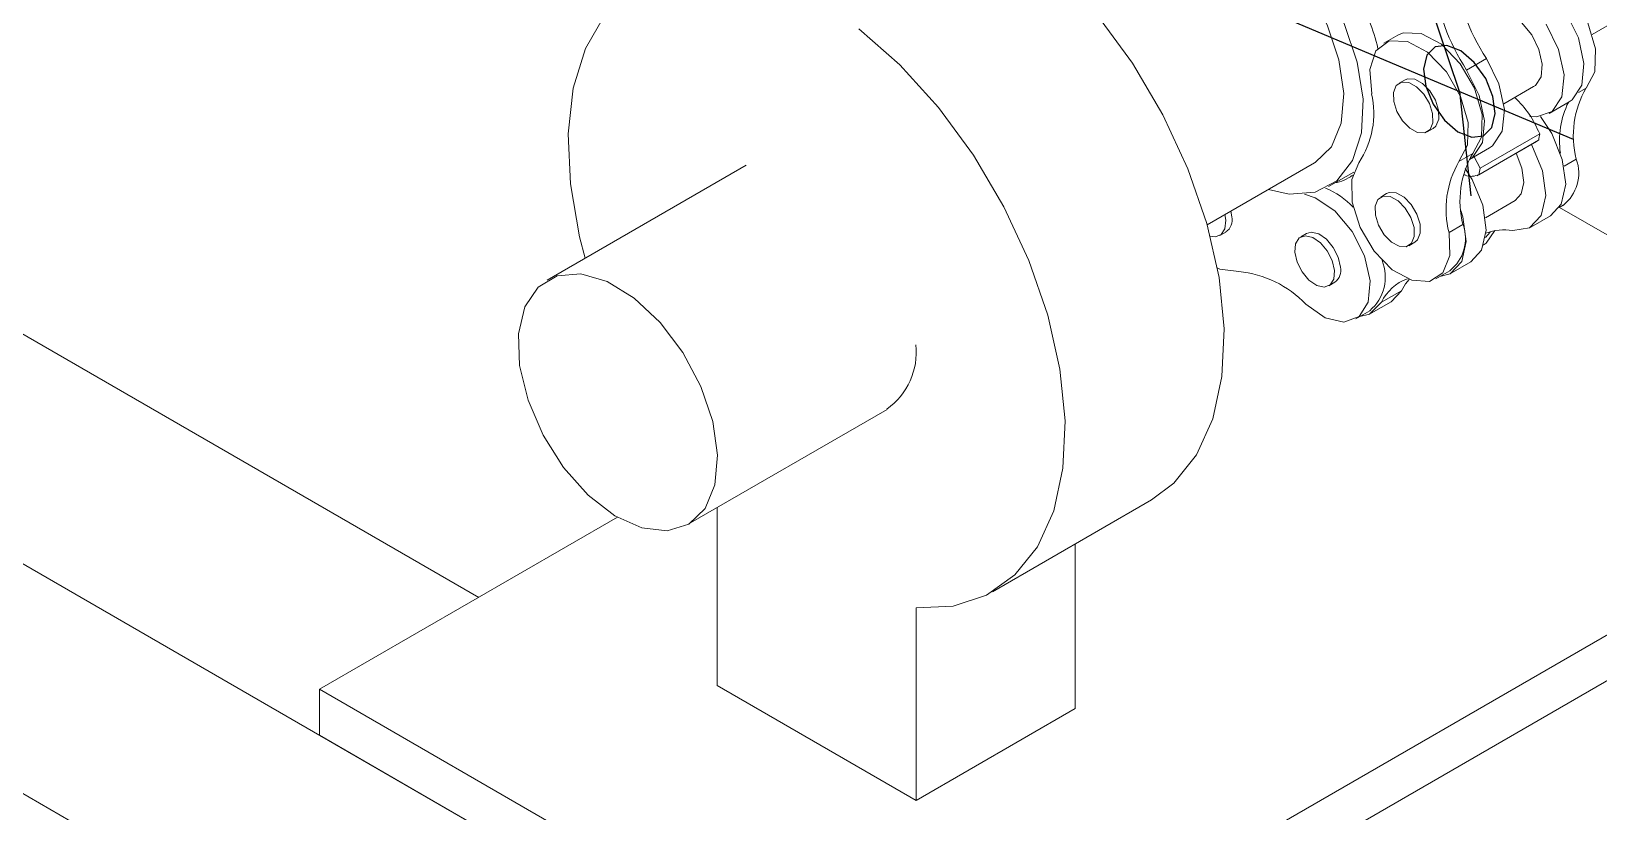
# Model space of a CAD drawing. Header units: millimetres. Extents: x 0 to 1189, y 0 to 841.
# Drawn here: x 291.1 to 302.25, y 677.05 to 682.6 of the extents above; entities that cross this region are included whole.
import ezdxf

# ---------------------------------------------------------------- set-up
doc = ezdxf.new("R2010")
doc.units = ezdxf.units.MM
doc.linetypes.add('CENTERX2', pattern=[20.32, 12.7, -2.54, 2.54, -2.54])

msp = doc.modelspace()

# ---------------------------------------------------------------- linework, layer by layer
at = {"color": 7, "linetype": 'Continuous', "lineweight": 15}
for p, q in [((274.525, 689.981), (294.283, 678.575)), ((302.203, 682.578), (302.449, 682.72)), ((300.821, 682.573), (300.722, 682.516)), ((301.31, 682.325), (301.452, 682.407)), ((300.872, 682.256), (300.83, 682.232)), ((301.575, 682.084), (301.787, 682.207)), ((302.161, 682.197), (302.106, 682.166)), ((301.897, 682.016), (302.039, 682.098)), ((301.03, 681.885), (301.072, 681.91)), ((301.398, 681.581), (301.822, 681.826)), ((301.406, 681.627), (301.83, 681.872)), ((301.256, 681.675), (301.355, 681.732)), ((301.331, 681.69), (301.473, 681.771)), ((301.385, 681.573), (301.809, 681.818)), ((296.185, 681.648), (294.771, 680.832)), ((299.465, 681.225), (300.229, 681.666)), ((300.327, 681.496), (300.507, 681.599)), ((301.406, 681.627), (301.363, 681.708)), ((300.741, 681.447), (300.699, 681.422)), ((301.444, 681.275), (301.656, 681.397)), ((299.639, 681.281), (299.632, 681.322)), ((301.766, 681.207), (301.907, 681.288)), ((301.969, 681.347), (301.996, 681.363)), ((301.971, 681.348), (303.334, 680.561)), ((297.394, 675.472), (307.294, 681.187)), ((299.556, 681.148), (299.598, 681.173)), ((300.172, 681.162), (300.13, 681.138)), ((301.185, 681.169), (301.284, 681.226)), ((300.899, 681.076), (300.941, 681.1)), ((301.2, 680.88), (301.341, 680.962)), ((301.091, 680.84), (301.19, 680.898)), ((300.33, 680.791), (300.372, 680.816)), ((300.704, 680.674), (300.846, 680.756)), ((300.773, 680.678), (300.846, 680.756)), ((300.522, 680.556), (300.621, 680.613)), ((300.631, 680.596), (300.773, 680.678)), ((297.394, 675.146), (305.722, 679.953)), ((295.774, 679.095), (297.188, 679.911)), ((297.937, 678.615), (299.068, 679.268)), ((295.98, 679.213), (295.98, 677.949)), ((290.534, 679.106), (303.262, 671.758)), ((295.271, 679.145), (293.151, 677.922)), ((298.525, 677.786), (298.525, 678.954)), ((297.394, 677.132), (297.394, 678.501)), ((293.151, 677.922), (293.151, 677.595)), ((293.151, 677.922), (297.394, 675.472)), ((295.98, 677.949), (297.394, 677.132)), ((298.525, 677.786), (297.394, 677.132)), ((293.151, 677.595), (297.394, 675.146)), ((290.534, 677.473), (301.848, 670.942))]:
    msp.add_line(p, q, dxfattribs=at)
at = {"color": 7, "linetype": 'CENTERX2'}
for p, q in [((301.259, 682.173), (300.921, 683.178)), ((300.01, 682.698), (301.006, 682.279)), ((301.006, 682.279), (302.067, 681.833)), ((301.259, 682.173), (301.34, 681.43))]:
    msp.add_line(p, q, dxfattribs=at)
at = {"color": 8, "linetype": 'Continuous', "lineweight": 15}
msp.add_line((302.09, 681.691), (302.003, 681.641), dxfattribs=at)
at = {"color": 7, "linetype": 'Continuous', "lineweight": 15, "flags": 128}
for points in [[(299.068, 679.268), (299.228, 679.388), (299.389, 679.589), (299.504, 679.845), (299.57, 680.146), (299.585, 680.485), (299.549, 680.851), (299.462, 681.234), (299.328, 681.623), (299.15, 682.006), (298.933, 682.373), (298.684, 682.713), (298.41, 683.015), (298.118, 683.271), (297.818, 683.474), (297.518, 683.618), (297.227, 683.698), (296.952, 683.712), (296.703, 683.661), (296.568, 683.598)], [(299.9, 681.476), (300.047, 681.443), (300.233, 681.456), (300.386, 681.537), (300.499, 681.681), (300.562, 681.878), (300.574, 682.117), (300.532, 682.382), (300.44, 682.657), (300.303, 682.923), (300.129, 683.166), (299.931, 683.369), (299.72, 683.519), (299.509, 683.608), (299.312, 683.629), (299.141, 683.582), (299.007, 683.468), (298.918, 683.296), (298.897, 683.214)], [(300.229, 681.666), (300.232, 681.668), (300.348, 681.779), (300.417, 681.947), (300.436, 682.158), (300.402, 682.397), (300.319, 682.647), (300.191, 682.888), (300.029, 683.103), (299.844, 683.275), (299.651, 683.393), (299.464, 683.448), (299.296, 683.434), (299.226, 683.404)], [(302.161, 682.197), (302.222, 682.312), (302.226, 682.476), (302.173, 682.66), (302.071, 682.836), (301.937, 682.973), (301.873, 683.016)], [(301.562, 682.739), (301.619, 682.721), (301.701, 682.663), (301.773, 682.576), (301.825, 682.471), (301.848, 682.366), (301.84, 682.276), (301.8, 682.215), (301.787, 682.207)], [(302.039, 682.098), (302.06, 682.112), (302.129, 682.217), (302.145, 682.372), (302.106, 682.553), (302.017, 682.733)], [(295.177, 682.713), (295.043, 682.479), (294.956, 682.196), (294.92, 681.871), (294.935, 681.515), (295.001, 681.138), (295.04, 680.987)], [(297.394, 678.501), (297.659, 678.513), (297.895, 678.592), (298.097, 678.735), (298.258, 678.936), (298.373, 679.191), (298.438, 679.493), (298.454, 679.831), (298.417, 680.198), (298.331, 680.581), (298.197, 680.97), (298.019, 681.353), (297.802, 681.72), (297.553, 682.059), (297.279, 682.362), (296.987, 682.618)], [(301.761, 681.995), (301.807, 681.992), (301.919, 682.031), (301.987, 682.135), (302.004, 682.29), (301.964, 682.471), (301.876, 682.652)], [(301.256, 681.675), (301.316, 681.79), (301.321, 681.953), (301.267, 682.138), (301.166, 682.313), (301.032, 682.451), (300.889, 682.528), (300.759, 682.532), (300.665, 682.462), (300.621, 682.329), (300.635, 682.156)], [(301.355, 681.732), (301.415, 681.847), (301.42, 682.01), (301.366, 682.195), (301.265, 682.37), (301.131, 682.508), (300.988, 682.585), (300.858, 682.589), (300.821, 682.573)], [(301.473, 681.771), (301.494, 681.786), (301.563, 681.89), (301.579, 682.045), (301.54, 682.226), (301.452, 682.407)], [(301.331, 681.69), (301.353, 681.704), (301.422, 681.809), (301.438, 681.963), (301.399, 682.145), (301.31, 682.325)], [(300.954, 682.205), (301.005, 682.153), (301.046, 682.086), (301.068, 682.015), (301.069, 681.95), (301.05, 681.902), (301.012, 681.878), (300.961, 681.881), (300.906, 681.911), (300.855, 681.964), (300.815, 682.031), (300.792, 682.102), (300.791, 682.166), (300.81, 682.214), (300.848, 682.239), (300.899, 682.236), (300.954, 682.205)], [(301.072, 681.91), (301.092, 681.927), (301.112, 681.975), (301.11, 682.039), (301.088, 682.11), (301.048, 682.177), (300.996, 682.23), (300.941, 682.26), (300.891, 682.263), (300.872, 682.256)], [(301.907, 681.288), (301.983, 681.371), (302.015, 681.513), (301.991, 681.69), (301.916, 681.873), (301.836, 681.994)], [(301.638, 681.185), (301.758, 681.203), (301.841, 681.29), (301.873, 681.432), (301.85, 681.608), (301.775, 681.791), (301.772, 681.796)], [(301.656, 681.397), (301.699, 681.444), (301.718, 681.526), (301.704, 681.628), (301.662, 681.733)], [(300.544, 681.666), (300.493, 681.546), (300.496, 681.385), (300.552, 681.206), (300.652, 681.038), (300.781, 680.905), (300.92, 680.83), (301.046, 680.822), (301.141, 680.884), (301.19, 681.006), (301.185, 681.169)], [(301.341, 680.962), (301.417, 681.045), (301.449, 681.187), (301.426, 681.363), (301.35, 681.547), (301.301, 681.626)], [(300.167, 680.66), (300.305, 680.564), (300.438, 680.533), (300.545, 680.572), (300.611, 680.675), (300.624, 680.827), (300.583, 681.003), (300.495, 681.178), (300.372, 681.323), (300.234, 681.417), (300.156, 681.442)], [(300.823, 681.396), (300.874, 681.343), (300.914, 681.277), (300.937, 681.205), (300.938, 681.141), (300.918, 681.093), (300.88, 681.068), (300.83, 681.072), (300.775, 681.102), (300.723, 681.154), (300.683, 681.221), (300.661, 681.292), (300.659, 681.357), (300.679, 681.405), (300.717, 681.429), (300.767, 681.426), (300.823, 681.396)], [(300.941, 681.1), (300.961, 681.117), (300.98, 681.165), (300.979, 681.23), (300.956, 681.301), (300.916, 681.368), (300.865, 681.421), (300.81, 681.451), (300.759, 681.454), (300.741, 681.447)], [(299.59, 681.297), (299.597, 681.257), (299.591, 681.196), (299.565, 681.155), (299.523, 681.139), (299.487, 681.144)], [(301.119, 680.856), (301.193, 680.876), (301.275, 680.963), (301.308, 681.105), (301.284, 681.281), (301.27, 681.326)], [(300.413, 680.924), (300.397, 680.994), (300.362, 681.064), (300.313, 681.122), (300.258, 681.16), (300.205, 681.172), (300.172, 681.162)], [(301.427, 681.079), (301.45, 681.095), (301.511, 681.183)], [(301.444, 681.135), (301.477, 681.173), (301.48, 681.176)], [(300.089, 681.03), (300.094, 681.09), (300.12, 681.131), (300.163, 681.147), (300.216, 681.135), (300.271, 681.097), (300.319, 681.039), (300.354, 680.97), (300.371, 680.9), (300.365, 680.839), (300.339, 680.798), (300.297, 680.782), (300.244, 680.794), (300.189, 680.832), (300.14, 680.89), (300.105, 680.959), (300.089, 681.03)], [(294.634, 679.977), (294.741, 679.729), (294.887, 679.499), (295.062, 679.303), (295.252, 679.156), (295.444, 679.069), (295.624, 679.049), (295.777, 679.096), (295.893, 679.208), (295.963, 679.375), (295.981, 679.586), (295.948, 679.825), (295.864, 680.075), (295.736, 680.316), (295.574, 680.531), (295.39, 680.704), (295.196, 680.822), (295.009, 680.876), (294.841, 680.862), (294.705, 680.782), (294.612, 680.641), (294.567, 680.45), (294.574, 680.223), (294.634, 679.977)], [(299.537, 680.918), (299.556, 680.91), (299.69, 680.892)], [(300.846, 680.756), (300.876, 680.804), (300.902, 680.836)], [(300.55, 680.572), (300.62, 680.59), (300.704, 680.674)]]:
    msp.add_lwpolyline(points, dxfattribs=at)
at = {"color": 7, "linetype": 'Continuous', "flags": 128}
msp.add_lwpolyline([(301.086, 682.489), (301.027, 682.43), (301.004, 682.332), (301.02, 682.21), (301.072, 682.082), (301.152, 681.968), (301.248, 681.885), (301.347, 681.847), (301.431, 681.858), (301.49, 681.917), (301.513, 682.015), (301.497, 682.137), (301.446, 682.265), (301.365, 682.379), (301.269, 682.461), (301.17, 682.5), (301.086, 682.489)], dxfattribs=at)
at = {"color": 7, "linetype": 'Continuous', "lineweight": 15}
for centre, radius, start, end in [((302.669, 683.209), 1.458, 186.0348, 213.3761), ((302.528, 683.127), 1.458, 186.0348, 213.3761), ((299.281, 682.151), 1.436, 13.2045, 21.4208), ((300.021, 682.017), 0.629, 326.1147, 12.8145), ((302.744, 681.858), 0.675, 149.7923, 194.3197), ((302.602, 681.821), 0.631, 154.2298, 187.917), ((300.465, 682.084), 1.382, 349.2513, 351.181), ((301.938, 681.393), 0.675, 149.7923, 194.3197), ((301.839, 681.335), 0.675, 149.7923, 194.3197), ((300.04, 681.839), 1.382, 349.2513, 351.181), ((301.817, 681.592), 0.291, 308.0693, 19.9391), ((300.311, 681.84), 0.324, 280.9521, 305.5327), ((300.109, 680.989), 0.534, 42.3869, 68.1747), ((299.54, 681.257), 0.102, 304.963, 13.8269), ((301.011, 681.127), 0.291, 308.0693, 19.9391), ((301.58, 680.811), 0.378, 81.2134, 110.4448), ((300.419, 680.853), 0.313, 310.1413, 22.1595), ((299.62, 680.143), 0.752, 43.3851, 84.7254), ((300.314, 680.9), 0.102, 304.963, 13.8269), ((301.008, 680.524), 0.339, 110.5664, 153.6719), ((296.898, 680.32), 0.498, 305.3778, 5.9333)]:
    msp.add_arc(centre, radius, start, end, dxfattribs=at)
for points, knots in [([(301.83, 681.872), (301.807, 681.92), (301.761, 682.018), (301.69, 682.092), (301.653, 682.129)], [0, 0, 0, 0, 0.495137, 1, 1, 1, 1]), ([(301.398, 681.581), (301.367, 681.571), (301.335, 681.561), (301.297, 681.579), (301.296, 681.579)], [0, 0, 0, 0, 0.9772903, 1, 1, 1, 1])]:
    msp.add_open_spline(points, degree=3, knots=knots, dxfattribs=at)

doc.saveas('drawing.dxf')
